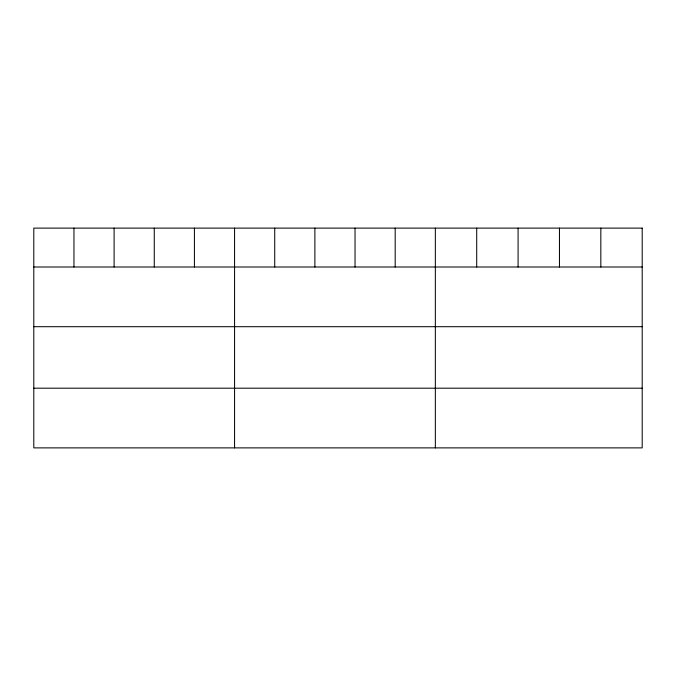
<?xml version="1.0" encoding="UTF-8"?>
<svg xmlns="http://www.w3.org/2000/svg" width="676" height="676" viewBox="0 0 676 676"><rect width="100%" height="100%" fill="white"/><g stroke="black" fill="none" stroke-linecap="round" stroke-linejoin="round"><path stroke-width="1.01" d="M33.8 267.003L642.2 267.003M33.8 326.694L642.2 326.694M33.8 388.193L642.2 388.193M600.829 228.116L600.829 267.003M559.458 228.116L559.458 267.003M518.086 228.116L518.086 267.003M476.715 228.116L476.715 267.003M435.344 228.116L435.344 447.884M395.19 228.116L395.19 267.003M355.035 228.116L355.035 267.003M314.881 228.116L314.881 267.003M274.726 228.116L274.726 267.003M234.572 228.116L234.572 447.884M194.418 228.116L194.418 267.003M154.263 228.116L154.263 267.003M114.109 228.116L114.109 267.003M73.954 228.116L73.954 267.003M642.2 228.116L33.8 228.116L33.8 447.884L642.2 447.884L642.2 228.116"/></g></svg>
